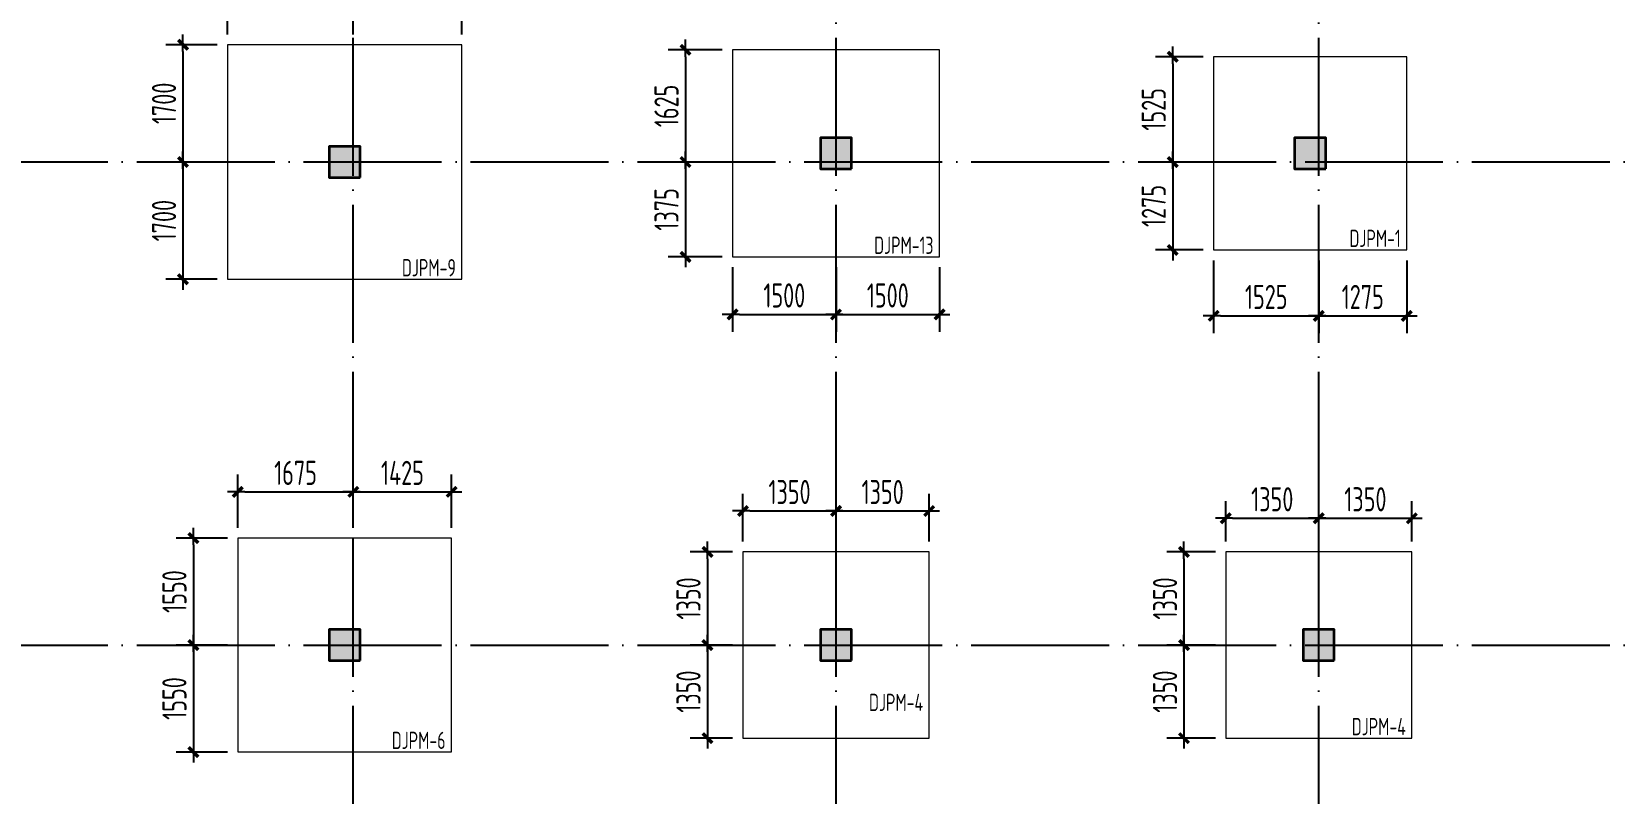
# Model space of a CAD drawing. Extents: x 8243024 to 8945023, y 669070 to 951310.
# Drawn here: x 8271580 to 8294599, y 739552 to 750586 of the extents above; entities that cross this region are included whole.
import ezdxf
from ezdxf.enums import TextEntityAlignment as Align

# ---------------------------------------------------------------- set-up
doc = ezdxf.new("R2010")
doc.units = 0
doc.header["$LTSCALE"] = 1000
doc.linetypes.add('DOTE', pattern=[2.42, 2, -0.2, 0.02, -0.2])
doc.layers.get('0').update_dxf_attribs({"linetype": 'CONTINUOUS'})
doc.layers.get('Defpoints').update_dxf_attribs({"linetype": 'CONTINUOUS'})
for name, color, linetype, lineweight in [('1505', 2, 'CONTINUOUS', 18), ('1526', 7, 'CONTINUOUS', 18), ('柱', 2, 'CONTINUOUS', 35)]:
    doc.layers.add(name, color=color, linetype=linetype, lineweight=lineweight)
for name, color, linetype in [('DIM', 3, 'CONTINUOUS'), ('DOTE', 1, 'DOTE'), ('柱涂实', 54, 'CONTINUOUS')]:
    doc.layers.add(name, color=color, linetype=linetype)
doc.styles.add('PkpmHz', font='Pkpmeng', dxfattribs={"width": 0.7, "bigfont": 'hztxt'})
doc.styles.add('TSSD_Dimension', font='Tssdeng.shx', dxfattribs={"width": 0.7, "bigfont": 'tssdchn.shx'})
doc.dimstyles.new('TSSD_100_100$0', dxfattribs={"dimtxt": 350, "dimasz": 100, "dimexe": 250, "dimexo": 150, "dimgap": 100, "dimtad": 1, "dimdec": 0, "dimzin": 0, "dimdsep": 46, "dimtxsty": 'TSSD_Dimension', "dimblk": '_TSDBK', "dimblk1": '_TSDBK', "dimblk2": '_TSDBK', "dimsah": 1, "dimcen": 0, "dimclrt": 7, "dimadec": 0, "dimazin": 0, "dimtfac": 1, "dimtdec": 0, "dimtix": 1, "dimtmove": 2, "dimatfit": 3, "dimldrblk": '_TSDBK', "dimfxl": 0, "dimtolj": 1, "dimtzin": 0, "dimarcsym": 0})

# ---------------------------------------------------------------- blocks, each defined once
blk = doc.blocks.new('_TSDBK')
blk.add_line((-1, 0), (1.5, 0))
at = {"const_width": 0.5}
blk.add_lwpolyline([(-0.7, -0.7), (0.7, 0.7)], dxfattribs=at)
blk = doc.blocks.new('*D3218')
at = {"layer": 'Defpoints', "color": 0}
for p in [(8274418, 750399), (8273773, 748699), (8274418, 748699)]:
    blk.add_point(p, dxfattribs=at)
at = {"layer": 'DIM', "color": 0, "lineweight": -2}
for p, q in [((8274268, 750399), (8273523, 750399)), ((8273773, 750299), (8273773, 748799)), ((8274268, 748699), (8273523, 748699))]:
    blk.add_line(p, q, dxfattribs=at)
at = {"layer": 'DIM', "color": 0, "lineweight": -2, "xscale": 100, "yscale": 100, "zscale": 100}
for p, rotation in [((8273773, 750399), 90), ((8273773, 748699), 270)]:
    blk.add_blockref('_TSDBK', p, dxfattribs=dict(at, rotation=rotation))
at = {"layer": 'DIM', "color": 7, "insert": (8273498, 749549), "char_height": 350, "attachment_point": 5, "rotation": 90, "style": 'TSSD_Dimension'}
blk.add_mtext('\\A1;1700', dxfattribs=at)
blk = doc.blocks.new('*D3219')
at = {"layer": 'Defpoints', "color": 0}
for p in [(8274418, 748699), (8273773, 746999), (8274418, 746999)]:
    blk.add_point(p, dxfattribs=at)
at = {"layer": 'DIM', "color": 0, "lineweight": -2}
for p, q in [((8274268, 748699), (8273523, 748699)), ((8273773, 748599), (8273773, 747099)), ((8274268, 746999), (8273523, 746999))]:
    blk.add_line(p, q, dxfattribs=at)
at = {"layer": 'DIM', "color": 0, "lineweight": -2, "xscale": 100, "yscale": 100, "zscale": 100}
for p, rotation in [((8273773, 748699), 90), ((8273773, 746999), 270)]:
    blk.add_blockref('_TSDBK', p, dxfattribs=dict(at, rotation=rotation))
at = {"layer": 'DIM', "color": 7, "insert": (8273498, 747849), "char_height": 350, "attachment_point": 5, "rotation": 90, "style": 'TSSD_Dimension'}
blk.add_mtext('\\A1;1700', dxfattribs=at)
blk = doc.blocks.new('*D3220')
at = {"layer": 'Defpoints', "color": 0}
for p in [(8276243, 750915), (8274418, 750399), (8276243, 750399)]:
    blk.add_point(p, dxfattribs=at)
at = {"layer": 'DIM', "color": 0, "lineweight": -2}
for p, q in [((8274418, 750549), (8274418, 751165)), ((8276243, 750549), (8276243, 751165)), ((8274518, 750915), (8276143, 750915))]:
    blk.add_line(p, q, dxfattribs=at)
at = {"layer": 'DIM', "color": 0, "lineweight": -2, "xscale": 100, "yscale": 100, "zscale": 100, "rotation": 180}
blk.add_blockref('_TSDBK', (8274418, 750915), dxfattribs=at)
at = {"layer": 'DIM', "color": 0, "lineweight": -2, "xscale": 100, "yscale": 100, "zscale": 100}
blk.add_blockref('_TSDBK', (8276243, 750915), dxfattribs=at)
at = {"layer": 'DIM', "color": 7, "insert": (8275330, 751190), "char_height": 350, "attachment_point": 5, "style": 'TSSD_Dimension'}
blk.add_mtext('\\A1;1825', dxfattribs=at)
blk = doc.blocks.new('*D3221')
at = {"layer": 'Defpoints', "color": 0}
for p in [(8277818, 750915), (8276243, 750399), (8277818, 750399)]:
    blk.add_point(p, dxfattribs=at)
at = {"layer": 'DIM', "color": 0, "lineweight": -2}
for p, q in [((8276243, 750549), (8276243, 751165)), ((8277818, 750549), (8277818, 751165)), ((8276343, 750915), (8277718, 750915))]:
    blk.add_line(p, q, dxfattribs=at)
at = {"layer": 'DIM', "color": 0, "lineweight": -2, "xscale": 100, "yscale": 100, "zscale": 100, "rotation": 180}
blk.add_blockref('_TSDBK', (8276243, 750915), dxfattribs=at)
at = {"layer": 'DIM', "color": 0, "lineweight": -2, "xscale": 100, "yscale": 100, "zscale": 100}
blk.add_blockref('_TSDBK', (8277818, 750915), dxfattribs=at)
at = {"layer": 'DIM', "color": 7, "insert": (8277030, 751190), "char_height": 350, "attachment_point": 5, "style": 'TSSD_Dimension'}
blk.add_mtext('\\A1;1575', dxfattribs=at)
blk = doc.blocks.new('*D3222')
at = {"layer": 'Defpoints', "color": 0}
for p in [(8281743, 750324), (8281059, 748699), (8281743, 748699)]:
    blk.add_point(p, dxfattribs=at)
at = {"layer": 'DIM', "color": 0, "lineweight": -2}
for p, q in [((8281593, 750324), (8280809, 750324)), ((8281059, 750224), (8281059, 748799)), ((8281593, 748699), (8280809, 748699))]:
    blk.add_line(p, q, dxfattribs=at)
at = {"layer": 'DIM', "color": 0, "lineweight": -2, "xscale": 100, "yscale": 100, "zscale": 100}
for p, rotation in [((8281059, 750324), 90), ((8281059, 748699), 270)]:
    blk.add_blockref('_TSDBK', p, dxfattribs=dict(at, rotation=rotation))
at = {"layer": 'DIM', "color": 7, "insert": (8280784, 749512), "char_height": 350, "attachment_point": 5, "rotation": 90, "style": 'TSSD_Dimension'}
blk.add_mtext('\\A1;1625', dxfattribs=at)
blk = doc.blocks.new('*D3223')
at = {"layer": 'Defpoints', "color": 0}
for p in [(8281743, 748699), (8281059, 747324), (8281743, 747324)]:
    blk.add_point(p, dxfattribs=at)
at = {"layer": 'DIM', "color": 0, "lineweight": -2}
for p, q in [((8281593, 748699), (8280809, 748699)), ((8281059, 748599), (8281059, 747424)), ((8281593, 747324), (8280809, 747324))]:
    blk.add_line(p, q, dxfattribs=at)
at = {"layer": 'DIM', "color": 0, "lineweight": -2, "xscale": 100, "yscale": 100, "zscale": 100}
for p, rotation in [((8281059, 748699), 90), ((8281059, 747324), 270)]:
    blk.add_blockref('_TSDBK', p, dxfattribs=dict(at, rotation=rotation))
at = {"layer": 'DIM', "color": 7, "insert": (8280784, 748012), "char_height": 350, "attachment_point": 5, "rotation": 90, "style": 'TSSD_Dimension'}
blk.add_mtext('\\A1;1375', dxfattribs=at)
blk = doc.blocks.new('*D3224')
at = {"layer": 'Defpoints', "color": 0}
for p in [(8281743, 747324), (8283243, 747324), (8283243, 746490)]:
    blk.add_point(p, dxfattribs=at)
at = {"layer": 'DIM', "color": 0, "lineweight": -2}
for p, q in [((8281743, 747174), (8281743, 746240)), ((8283243, 747174), (8283243, 746240)), ((8281843, 746490), (8283143, 746490))]:
    blk.add_line(p, q, dxfattribs=at)
at = {"layer": 'DIM', "color": 0, "lineweight": -2, "xscale": 100, "yscale": 100, "zscale": 100, "rotation": 180}
blk.add_blockref('_TSDBK', (8281743, 746490), dxfattribs=at)
at = {"layer": 'DIM', "color": 0, "lineweight": -2, "xscale": 100, "yscale": 100, "zscale": 100}
blk.add_blockref('_TSDBK', (8283243, 746490), dxfattribs=at)
at = {"layer": 'DIM', "color": 7, "insert": (8282493, 746765), "char_height": 350, "attachment_point": 5, "style": 'TSSD_Dimension'}
blk.add_mtext('\\A1;1500', dxfattribs=at)
blk = doc.blocks.new('*D3225')
at = {"layer": 'Defpoints', "color": 0}
for p in [(8283243, 747324), (8284743, 747324), (8284743, 746490)]:
    blk.add_point(p, dxfattribs=at)
at = {"layer": 'DIM', "color": 0, "lineweight": -2}
for p, q in [((8283243, 747174), (8283243, 746240)), ((8284743, 747174), (8284743, 746240)), ((8283343, 746490), (8284643, 746490))]:
    blk.add_line(p, q, dxfattribs=at)
at = {"layer": 'DIM', "color": 0, "lineweight": -2, "xscale": 100, "yscale": 100, "zscale": 100, "rotation": 180}
blk.add_blockref('_TSDBK', (8283243, 746490), dxfattribs=at)
at = {"layer": 'DIM', "color": 0, "lineweight": -2, "xscale": 100, "yscale": 100, "zscale": 100}
blk.add_blockref('_TSDBK', (8284743, 746490), dxfattribs=at)
at = {"layer": 'DIM', "color": 7, "insert": (8283993, 746765), "char_height": 350, "attachment_point": 5, "style": 'TSSD_Dimension'}
blk.add_mtext('\\A1;1500', dxfattribs=at)
blk = doc.blocks.new('*D3226')
at = {"layer": 'Defpoints', "color": 0}
for p in [(8288718, 750224), (8288124, 748699), (8288718, 748699)]:
    blk.add_point(p, dxfattribs=at)
at = {"layer": 'DIM', "color": 0, "lineweight": -2}
for p, q in [((8288568, 750224), (8287874, 750224)), ((8288124, 750124), (8288124, 748799)), ((8288568, 748699), (8287874, 748699))]:
    blk.add_line(p, q, dxfattribs=at)
at = {"layer": 'DIM', "color": 0, "lineweight": -2, "xscale": 100, "yscale": 100, "zscale": 100}
for p, rotation in [((8288124, 750224), 90), ((8288124, 748699), 270)]:
    blk.add_blockref('_TSDBK', p, dxfattribs=dict(at, rotation=rotation))
at = {"layer": 'DIM', "color": 7, "insert": (8287849, 749462), "char_height": 350, "attachment_point": 5, "rotation": 90, "style": 'TSSD_Dimension'}
blk.add_mtext('\\A1;1525', dxfattribs=at)
blk = doc.blocks.new('*D3227')
at = {"layer": 'Defpoints', "color": 0}
for p in [(8288718, 748699), (8288124, 747424), (8288718, 747424)]:
    blk.add_point(p, dxfattribs=at)
at = {"layer": 'DIM', "color": 0, "lineweight": -2}
for p, q in [((8288568, 748699), (8287874, 748699)), ((8288124, 748599), (8288124, 747524)), ((8288568, 747424), (8287874, 747424))]:
    blk.add_line(p, q, dxfattribs=at)
at = {"layer": 'DIM', "color": 0, "lineweight": -2, "xscale": 100, "yscale": 100, "zscale": 100}
for p, rotation in [((8288124, 748699), 90), ((8288124, 747424), 270)]:
    blk.add_blockref('_TSDBK', p, dxfattribs=dict(at, rotation=rotation))
at = {"layer": 'DIM', "color": 7, "insert": (8287849, 748062), "char_height": 350, "attachment_point": 5, "rotation": 90, "style": 'TSSD_Dimension'}
blk.add_mtext('\\A1;1275', dxfattribs=at)
blk = doc.blocks.new('*D3228')
at = {"layer": 'Defpoints', "color": 0}
for p in [(8288718, 747424), (8290243, 747424), (8290243, 746469)]:
    blk.add_point(p, dxfattribs=at)
at = {"layer": 'DIM', "color": 0, "lineweight": -2}
for p, q in [((8288718, 747274), (8288718, 746219)), ((8290243, 747274), (8290243, 746219)), ((8288818, 746469), (8290143, 746469))]:
    blk.add_line(p, q, dxfattribs=at)
at = {"layer": 'DIM', "color": 0, "lineweight": -2, "xscale": 100, "yscale": 100, "zscale": 100, "rotation": 180}
blk.add_blockref('_TSDBK', (8288718, 746469), dxfattribs=at)
at = {"layer": 'DIM', "color": 0, "lineweight": -2, "xscale": 100, "yscale": 100, "zscale": 100}
blk.add_blockref('_TSDBK', (8290243, 746469), dxfattribs=at)
at = {"layer": 'DIM', "color": 7, "insert": (8289480, 746744), "char_height": 350, "attachment_point": 5, "style": 'TSSD_Dimension'}
blk.add_mtext('\\A1;1525', dxfattribs=at)
blk = doc.blocks.new('*D3229')
at = {"layer": 'Defpoints', "color": 0}
for p in [(8290243, 747424), (8291518, 747424), (8291518, 746469)]:
    blk.add_point(p, dxfattribs=at)
at = {"layer": 'DIM', "color": 0, "lineweight": -2}
for p, q in [((8290243, 747274), (8290243, 746219)), ((8291518, 747274), (8291518, 746219)), ((8290343, 746469), (8291418, 746469))]:
    blk.add_line(p, q, dxfattribs=at)
at = {"layer": 'DIM', "color": 0, "lineweight": -2, "xscale": 100, "yscale": 100, "zscale": 100, "rotation": 180}
blk.add_blockref('_TSDBK', (8290243, 746469), dxfattribs=at)
at = {"layer": 'DIM', "color": 0, "lineweight": -2, "xscale": 100, "yscale": 100, "zscale": 100}
blk.add_blockref('_TSDBK', (8291518, 746469), dxfattribs=at)
at = {"layer": 'DIM', "color": 7, "insert": (8290880, 746744), "char_height": 350, "attachment_point": 5, "style": 'TSSD_Dimension'}
blk.add_mtext('\\A1;1275', dxfattribs=at)
blk = doc.blocks.new('*D3286')
at = {"layer": 'Defpoints', "color": 0}
for p in [(8274568, 743249), (8273924, 741699), (8274568, 741699)]:
    blk.add_point(p, dxfattribs=at)
at = {"layer": 'DIM', "color": 0, "lineweight": -2}
for p, q in [((8274418, 743249), (8273674, 743249)), ((8273924, 743149), (8273924, 741799)), ((8274418, 741699), (8273674, 741699))]:
    blk.add_line(p, q, dxfattribs=at)
at = {"layer": 'DIM', "color": 0, "lineweight": -2, "xscale": 100, "yscale": 100, "zscale": 100}
for p, rotation in [((8273924, 743249), 90), ((8273924, 741699), 270)]:
    blk.add_blockref('_TSDBK', p, dxfattribs=dict(at, rotation=rotation))
at = {"layer": 'DIM', "color": 7, "insert": (8273649, 742474), "char_height": 350, "attachment_point": 5, "rotation": 90, "style": 'TSSD_Dimension'}
blk.add_mtext('\\A1;1550', dxfattribs=at)
blk = doc.blocks.new('*D3287')
at = {"layer": 'Defpoints', "color": 0}
for p in [(8274568, 741699), (8273924, 740149), (8274568, 740149)]:
    blk.add_point(p, dxfattribs=at)
at = {"layer": 'DIM', "color": 0, "lineweight": -2}
for p, q in [((8274418, 741699), (8273674, 741699)), ((8273924, 741599), (8273924, 740249)), ((8274418, 740149), (8273674, 740149))]:
    blk.add_line(p, q, dxfattribs=at)
at = {"layer": 'DIM', "color": 0, "lineweight": -2, "xscale": 100, "yscale": 100, "zscale": 100}
for p, rotation in [((8273924, 741699), 90), ((8273924, 740149), 270)]:
    blk.add_blockref('_TSDBK', p, dxfattribs=dict(at, rotation=rotation))
at = {"layer": 'DIM', "color": 7, "insert": (8273649, 740924), "char_height": 350, "attachment_point": 5, "rotation": 90, "style": 'TSSD_Dimension'}
blk.add_mtext('\\A1;1550', dxfattribs=at)
blk = doc.blocks.new('*D3288')
at = {"layer": 'Defpoints', "color": 0}
for p in [(8276243, 743919), (8274568, 743249), (8276243, 743249)]:
    blk.add_point(p, dxfattribs=at)
at = {"layer": 'DIM', "color": 0, "lineweight": -2}
for p, q in [((8274568, 743399), (8274568, 744169)), ((8276243, 743399), (8276243, 744169)), ((8274668, 743919), (8276143, 743919))]:
    blk.add_line(p, q, dxfattribs=at)
at = {"layer": 'DIM', "color": 0, "lineweight": -2, "xscale": 100, "yscale": 100, "zscale": 100, "rotation": 180}
blk.add_blockref('_TSDBK', (8274568, 743919), dxfattribs=at)
at = {"layer": 'DIM', "color": 0, "lineweight": -2, "xscale": 100, "yscale": 100, "zscale": 100}
blk.add_blockref('_TSDBK', (8276243, 743919), dxfattribs=at)
at = {"layer": 'DIM', "color": 7, "insert": (8275405, 744194), "char_height": 350, "attachment_point": 5, "style": 'TSSD_Dimension'}
blk.add_mtext('\\A1;1675', dxfattribs=at)
blk = doc.blocks.new('*D3289')
at = {"layer": 'Defpoints', "color": 0}
for p in [(8277668, 743919), (8276243, 743249), (8277668, 743249)]:
    blk.add_point(p, dxfattribs=at)
at = {"layer": 'DIM', "color": 0, "lineweight": -2}
for p, q in [((8276243, 743399), (8276243, 744169)), ((8277668, 743399), (8277668, 744169)), ((8276343, 743919), (8277568, 743919))]:
    blk.add_line(p, q, dxfattribs=at)
at = {"layer": 'DIM', "color": 0, "lineweight": -2, "xscale": 100, "yscale": 100, "zscale": 100, "rotation": 180}
blk.add_blockref('_TSDBK', (8276243, 743919), dxfattribs=at)
at = {"layer": 'DIM', "color": 0, "lineweight": -2, "xscale": 100, "yscale": 100, "zscale": 100}
blk.add_blockref('_TSDBK', (8277668, 743919), dxfattribs=at)
at = {"layer": 'DIM', "color": 7, "insert": (8276955, 744194), "char_height": 350, "attachment_point": 5, "style": 'TSSD_Dimension'}
blk.add_mtext('\\A1;1425', dxfattribs=at)
blk = doc.blocks.new('*D3290')
at = {"layer": 'Defpoints', "color": 0}
for p in [(8281893, 743049), (8281378, 741699), (8281893, 741699)]:
    blk.add_point(p, dxfattribs=at)
at = {"layer": 'DIM', "color": 0, "lineweight": -2}
for p, q in [((8281743, 743049), (8281128, 743049)), ((8281378, 742949), (8281378, 741799)), ((8281743, 741699), (8281128, 741699))]:
    blk.add_line(p, q, dxfattribs=at)
at = {"layer": 'DIM', "color": 0, "lineweight": -2, "xscale": 100, "yscale": 100, "zscale": 100}
for p, rotation in [((8281378, 743049), 90), ((8281378, 741699), 270)]:
    blk.add_blockref('_TSDBK', p, dxfattribs=dict(at, rotation=rotation))
at = {"layer": 'DIM', "color": 7, "insert": (8281103, 742374), "char_height": 350, "attachment_point": 5, "rotation": 90, "style": 'TSSD_Dimension'}
blk.add_mtext('\\A1;1350', dxfattribs=at)
blk = doc.blocks.new('*D3291')
at = {"layer": 'Defpoints', "color": 0}
for p in [(8281893, 741699), (8281378, 740349), (8281893, 740349)]:
    blk.add_point(p, dxfattribs=at)
at = {"layer": 'DIM', "color": 0, "lineweight": -2}
for p, q in [((8281743, 741699), (8281128, 741699)), ((8281378, 741599), (8281378, 740449)), ((8281743, 740349), (8281128, 740349))]:
    blk.add_line(p, q, dxfattribs=at)
at = {"layer": 'DIM', "color": 0, "lineweight": -2, "xscale": 100, "yscale": 100, "zscale": 100}
for p, rotation in [((8281378, 741699), 90), ((8281378, 740349), 270)]:
    blk.add_blockref('_TSDBK', p, dxfattribs=dict(at, rotation=rotation))
at = {"layer": 'DIM', "color": 7, "insert": (8281103, 741024), "char_height": 350, "attachment_point": 5, "rotation": 90, "style": 'TSSD_Dimension'}
blk.add_mtext('\\A1;1350', dxfattribs=at)
blk = doc.blocks.new('*D3292')
at = {"layer": 'Defpoints', "color": 0}
for p in [(8283243, 743642), (8281893, 743049), (8283243, 743049)]:
    blk.add_point(p, dxfattribs=at)
at = {"layer": 'DIM', "color": 0, "lineweight": -2}
for p, q in [((8281893, 743199), (8281893, 743892)), ((8283243, 743199), (8283243, 743892)), ((8281993, 743642), (8283143, 743642))]:
    blk.add_line(p, q, dxfattribs=at)
at = {"layer": 'DIM', "color": 0, "lineweight": -2, "xscale": 100, "yscale": 100, "zscale": 100, "rotation": 180}
blk.add_blockref('_TSDBK', (8281893, 743642), dxfattribs=at)
at = {"layer": 'DIM', "color": 0, "lineweight": -2, "xscale": 100, "yscale": 100, "zscale": 100}
blk.add_blockref('_TSDBK', (8283243, 743642), dxfattribs=at)
at = {"layer": 'DIM', "color": 7, "insert": (8282568, 743917), "char_height": 350, "attachment_point": 5, "style": 'TSSD_Dimension'}
blk.add_mtext('\\A1;1350', dxfattribs=at)
blk = doc.blocks.new('*D3293')
at = {"layer": 'Defpoints', "color": 0}
for p in [(8284593, 743642), (8283243, 743049), (8284593, 743049)]:
    blk.add_point(p, dxfattribs=at)
at = {"layer": 'DIM', "color": 0, "lineweight": -2}
for p, q in [((8283243, 743199), (8283243, 743892)), ((8284593, 743199), (8284593, 743892)), ((8283343, 743642), (8284493, 743642))]:
    blk.add_line(p, q, dxfattribs=at)
at = {"layer": 'DIM', "color": 0, "lineweight": -2, "xscale": 100, "yscale": 100, "zscale": 100, "rotation": 180}
blk.add_blockref('_TSDBK', (8283243, 743642), dxfattribs=at)
at = {"layer": 'DIM', "color": 0, "lineweight": -2, "xscale": 100, "yscale": 100, "zscale": 100}
blk.add_blockref('_TSDBK', (8284593, 743642), dxfattribs=at)
at = {"layer": 'DIM', "color": 7, "insert": (8283918, 743917), "char_height": 350, "attachment_point": 5, "style": 'TSSD_Dimension'}
blk.add_mtext('\\A1;1350', dxfattribs=at)
blk = doc.blocks.new('*D3294')
at = {"layer": 'Defpoints', "color": 0}
for p in [(8288893, 743049), (8288288, 741699), (8288893, 741699)]:
    blk.add_point(p, dxfattribs=at)
at = {"layer": 'DIM', "color": 0, "lineweight": -2}
for p, q in [((8288743, 743049), (8288038, 743049)), ((8288288, 742949), (8288288, 741799)), ((8288743, 741699), (8288038, 741699))]:
    blk.add_line(p, q, dxfattribs=at)
at = {"layer": 'DIM', "color": 0, "lineweight": -2, "xscale": 100, "yscale": 100, "zscale": 100}
for p, rotation in [((8288288, 743049), 90), ((8288288, 741699), 270)]:
    blk.add_blockref('_TSDBK', p, dxfattribs=dict(at, rotation=rotation))
at = {"layer": 'DIM', "color": 7, "insert": (8288013, 742374), "char_height": 350, "attachment_point": 5, "rotation": 90, "style": 'TSSD_Dimension'}
blk.add_mtext('\\A1;1350', dxfattribs=at)
blk = doc.blocks.new('*D3295')
at = {"layer": 'Defpoints', "color": 0}
for p in [(8288893, 741699), (8288288, 740349), (8288893, 740349)]:
    blk.add_point(p, dxfattribs=at)
at = {"layer": 'DIM', "color": 0, "lineweight": -2}
for p, q in [((8288743, 741699), (8288038, 741699)), ((8288288, 741599), (8288288, 740449)), ((8288743, 740349), (8288038, 740349))]:
    blk.add_line(p, q, dxfattribs=at)
at = {"layer": 'DIM', "color": 0, "lineweight": -2, "xscale": 100, "yscale": 100, "zscale": 100}
for p, rotation in [((8288288, 741699), 90), ((8288288, 740349), 270)]:
    blk.add_blockref('_TSDBK', p, dxfattribs=dict(at, rotation=rotation))
at = {"layer": 'DIM', "color": 7, "insert": (8288013, 741024), "char_height": 350, "attachment_point": 5, "rotation": 90, "style": 'TSSD_Dimension'}
blk.add_mtext('\\A1;1350', dxfattribs=at)
blk = doc.blocks.new('*D3296')
at = {"layer": 'Defpoints', "color": 0}
for p in [(8290243, 743536), (8288893, 743049), (8290243, 743049)]:
    blk.add_point(p, dxfattribs=at)
at = {"layer": 'DIM', "color": 0, "lineweight": -2}
for p, q in [((8288893, 743199), (8288893, 743786)), ((8290243, 743199), (8290243, 743786)), ((8288993, 743536), (8290143, 743536))]:
    blk.add_line(p, q, dxfattribs=at)
at = {"layer": 'DIM', "color": 0, "lineweight": -2, "xscale": 100, "yscale": 100, "zscale": 100, "rotation": 180}
blk.add_blockref('_TSDBK', (8288893, 743536), dxfattribs=at)
at = {"layer": 'DIM', "color": 0, "lineweight": -2, "xscale": 100, "yscale": 100, "zscale": 100}
blk.add_blockref('_TSDBK', (8290243, 743536), dxfattribs=at)
at = {"layer": 'DIM', "color": 7, "insert": (8289568, 743811), "char_height": 350, "attachment_point": 5, "style": 'TSSD_Dimension'}
blk.add_mtext('\\A1;1350', dxfattribs=at)
blk = doc.blocks.new('*D3297')
at = {"layer": 'Defpoints', "color": 0}
for p in [(8291593, 743536), (8290243, 743049), (8291593, 743049)]:
    blk.add_point(p, dxfattribs=at)
at = {"layer": 'DIM', "color": 0, "lineweight": -2}
for p, q in [((8290243, 743199), (8290243, 743786)), ((8291593, 743199), (8291593, 743786)), ((8290343, 743536), (8291493, 743536))]:
    blk.add_line(p, q, dxfattribs=at)
at = {"layer": 'DIM', "color": 0, "lineweight": -2, "xscale": 100, "yscale": 100, "zscale": 100, "rotation": 180}
blk.add_blockref('_TSDBK', (8290243, 743536), dxfattribs=at)
at = {"layer": 'DIM', "color": 0, "lineweight": -2, "xscale": 100, "yscale": 100, "zscale": 100}
blk.add_blockref('_TSDBK', (8291593, 743536), dxfattribs=at)
at = {"layer": 'DIM', "color": 7, "insert": (8290918, 743811), "char_height": 350, "attachment_point": 5, "style": 'TSSD_Dimension'}
blk.add_mtext('\\A1;1350', dxfattribs=at)

msp = doc.modelspace()

# ---------------------------------------------------------------- hatches: boundary and pattern name
at = {"layer": '柱涂实'}
for points in [[(8276342.7, 748474.4), (8276342.7, 748924.4), (8275892.7, 748924.4), (8275892.7, 748474.4)], [(8283467.7, 748599.4), (8283467.7, 749049.4), (8283017.7, 749049.4), (8283017.7, 748599.4)], [(8290342.7, 748599.4), (8290342.7, 749049.4), (8289892.7, 749049.4), (8289892.7, 748599.4)], [(8276342.7, 741474.4), (8276342.7, 741924.4), (8275892.7, 741924.4), (8275892.7, 741474.4)], [(8283467.7, 741474.4), (8283467.7, 741924.4), (8283017.7, 741924.4), (8283017.7, 741474.4)], [(8290467.7, 741474.4), (8290467.7, 741924.4), (8290017.7, 741924.4), (8290017.7, 741474.4)]]:
    msp.add_hatch(color=256, dxfattribs=at).paths.add_polyline_path(points)

# ---------------------------------------------------------------- linework, layer by layer
at = {"layer": '1505'}
for points in [[(8274417.7, 746999.4), (8277817.7, 746999.4), (8277817.7, 750399.4), (8274417.7, 750399.4)], [(8281742.7, 747324.4), (8284742.7, 747324.4), (8284742.7, 750324.4), (8281742.7, 750324.4)], [(8288717.7, 747424.4), (8291517.7, 747424.4), (8291517.7, 750224.4), (8288717.7, 750224.4)], [(8274567.7, 740149.4), (8277667.7, 740149.4), (8277667.7, 743249.4), (8274567.7, 743249.4)], [(8281892.7, 740349.4), (8284592.7, 740349.4), (8284592.7, 743049.4), (8281892.7, 743049.4)], [(8288892.7, 740349.4), (8291592.7, 740349.4), (8291592.7, 743049.4), (8288892.7, 743049.4)]]:
    msp.add_lwpolyline(points, close=True, dxfattribs=at)
at = {"layer": 'DOTE'}
for p, q in [((8276242.7, 712199.4), (8276242.7, 757199.4)), ((8283242.7, 712199.4), (8283242.7, 757199.4)), ((8290242.7, 712199.4), (8290242.7, 757199.4)), ((8253742.7, 748699.4), (8383042.7, 748699.4)), ((8253742.7, 741699.4), (8383042.7, 741699.4))]:
    msp.add_line(p, q, dxfattribs=at)
at = {"layer": '柱'}
for points in [[(8276342.7, 748474.4), (8276342.7, 748924.4), (8275892.7, 748924.4), (8275892.7, 748474.4)], [(8283467.7, 748599.4), (8283467.7, 749049.4), (8283017.7, 749049.4), (8283017.7, 748599.4)], [(8290342.7, 748599.4), (8290342.7, 749049.4), (8289892.7, 749049.4), (8289892.7, 748599.4)], [(8276342.7, 741474.4), (8276342.7, 741924.4), (8275892.7, 741924.4), (8275892.7, 741474.4)], [(8283467.7, 741474.4), (8283467.7, 741924.4), (8283017.7, 741924.4), (8283017.7, 741474.4)], [(8290467.7, 741474.4), (8290467.7, 741924.4), (8290017.7, 741924.4), (8290017.7, 741474.4)]]:
    msp.add_lwpolyline(points, close=True, dxfattribs=at)
at = {"layer": '柱涂实', "linetype": 'Continuous'}
for points in [[(8276342.7, 748474.4), (8276342.7, 748924.4), (8275892.7, 748924.4), (8275892.7, 748474.4)], [(8283467.7, 748599.4), (8283467.7, 749049.4), (8283017.7, 749049.4), (8283017.7, 748599.4)], [(8290342.7, 748599.4), (8290342.7, 749049.4), (8289892.7, 749049.4), (8289892.7, 748599.4)], [(8276342.7, 741474.4), (8276342.7, 741924.4), (8275892.7, 741924.4), (8275892.7, 741474.4)], [(8283467.7, 741474.4), (8283467.7, 741924.4), (8283017.7, 741924.4), (8283017.7, 741474.4)], [(8290467.7, 741474.4), (8290467.7, 741924.4), (8290017.7, 741924.4), (8290017.7, 741474.4)]]:
    msp.add_lwpolyline(points, close=True, dxfattribs=at)

# ---------------------------------------------------------------- texts
at = {"layer": '1526', "style": 'PkpmHz', "width": 0.7}
for s, p in [('DJPM-1', (8291430.2, 747467.4)), ('DJPM-13', (8284655.2, 747367.4)), ('DJPM-9', (8277730.2, 747042.4)), ('DJPM-4', (8284505.2, 740742.4)), ('DJPM-4', (8291505.2, 740392.4)), ('DJPM-6', (8277580.2, 740192.4))]:
    msp.add_text(s, height=250, dxfattribs=at).set_placement(p, align=Align.RIGHT)

# ---------------------------------------------------------------- dimensions: what is measured, and where the dimension line sits
at = {"layer": 'DIM'}
for base, p1, p2, picture, middle in [((8276242.7, 750914.5), (8274417.7, 750399.4), (8276242.7, 750399.4), '*D3220', (8275330.2, 751189.5)), ((8277817.7, 750914.5), (8276242.7, 750399.4), (8277817.7, 750399.4), '*D3221', (8277030.2, 751189.5)), ((8283242.7, 746489.9), (8281742.7, 747324.4), (8283242.7, 747324.4), '*D3224', (8282492.7, 746764.9)), ((8284742.7, 746489.9), (8283242.7, 747324.4), (8284742.7, 747324.4), '*D3225', (8283992.7, 746764.9)), ((8290242.7, 746469.3), (8288717.7, 747424.4), (8290242.7, 747424.4), '*D3228', (8289480.2, 746744.3)), ((8291517.7, 746469.3), (8290242.7, 747424.4), (8291517.7, 747424.4), '*D3229', (8290880.2, 746744.3)), ((8276242.7, 743919.3), (8274567.7, 743249.4), (8276242.7, 743249.4), '*D3288', (8275405.2, 744194.3)), ((8277667.7, 743919.3), (8276242.7, 743249.4), (8277667.7, 743249.4), '*D3289', (8276955.2, 744194.3)), ((8283242.7, 743642.1), (8281892.7, 743049.4), (8283242.7, 743049.4), '*D3292', (8282567.7, 743917.1)), ((8284592.7, 743642.1), (8283242.7, 743049.4), (8284592.7, 743049.4), '*D3293', (8283917.7, 743917.1)), ((8290242.7, 743536), (8288892.7, 743049.4), (8290242.7, 743049.4), '*D3296', (8289567.7, 743811)), ((8291592.7, 743536), (8290242.7, 743049.4), (8291592.7, 743049.4), '*D3297', (8290917.7, 743811))]:
    dim = msp.add_linear_dim(base=base, p1=p1, p2=p2, dimstyle='TSSD_100_100$0', dxfattribs=at)
    dim.commit()
    dim.dimension.update_dxf_attribs({"geometry": picture, "text_midpoint": middle})
for base, p1, p2, picture, middle in [((8273773.2, 748699.4), (8274417.7, 750399.4), (8274417.7, 748699.4), '*D3218', (8273498.2, 749549.4)), ((8281058.6, 748699.4), (8281742.7, 750324.4), (8281742.7, 748699.4), '*D3222', (8280783.6, 749511.9)), ((8288124.4, 748699.4), (8288717.7, 750224.4), (8288717.7, 748699.4), '*D3226', (8287849.4, 749461.9)), ((8273773.2, 746999.4), (8274417.7, 748699.4), (8274417.7, 746999.4), '*D3219', (8273498.2, 747849.4)), ((8281058.6, 747324.4), (8281742.7, 748699.4), (8281742.7, 747324.4), '*D3223', (8280783.6, 748011.9)), ((8288124.4, 747424.4), (8288717.7, 748699.4), (8288717.7, 747424.4), '*D3227', (8287849.4, 748061.9)), ((8273924.3, 741699.4), (8274567.7, 743249.4), (8274567.7, 741699.4), '*D3286', (8273649.3, 742474.4)), ((8281377.5, 741699.4), (8281892.7, 743049.4), (8281892.7, 741699.4), '*D3290', (8281102.5, 742374.4)), ((8288288.3, 741699.4), (8288892.7, 743049.4), (8288892.7, 741699.4), '*D3294', (8288013.3, 742374.4)), ((8273924.3, 740149.4), (8274567.7, 741699.4), (8274567.7, 740149.4), '*D3287', (8273649.3, 740924.4)), ((8281377.5, 740349.4), (8281892.7, 741699.4), (8281892.7, 740349.4), '*D3291', (8281102.5, 741024.4)), ((8288288.3, 740349.4), (8288892.7, 741699.4), (8288892.7, 740349.4), '*D3295', (8288013.3, 741024.4))]:
    dim = msp.add_linear_dim(base=base, p1=p1, p2=p2, angle=90, dimstyle='TSSD_100_100$0', dxfattribs=at)
    dim.commit()
    dim.dimension.update_dxf_attribs({"geometry": picture, "text_midpoint": middle})

doc.saveas('drawing.dxf')
